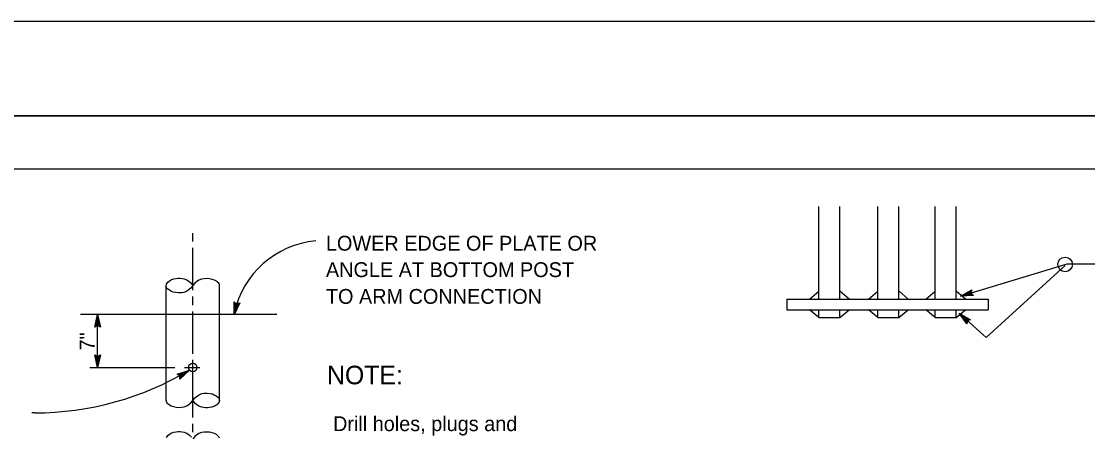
# Model space of a CAD drawing. Extents: x -894 to 866, y -476 to 714.
# Drawn here: x -571 to -68, y 518 to 714 of the extents above; entities that cross this region are included whole.
import ezdxf

# ---------------------------------------------------------------- set-up
doc = ezdxf.new("R2010")
doc.units = 0
for name, color, linetype in [('10 Sheet Format', 7, 'Continuous'), ('56 Stage 3 Anno', 7, 'Continuous'), ('57 Undefined', 7, 'Continuous'), ('60 Nongeo Data', 7, 'Continuous')]:
    doc.layers.add(name, color=color, linetype=linetype)

msp = doc.modelspace()

# ---------------------------------------------------------------- linework, layer by layer
at = {"layer": '10 Sheet Format'}
for p, q in [((-863.46, 668.96), (836.55, 668.96)), ((-813.45, 643.96), (811.55, 643.96))]:
    msp.add_line(p, q, dxfattribs=at)
for points in [[(-894.04, 713.56), (865.96, 713.56), (865.96, -476.44), (-894.04, -476.44)], [(-863.46, -431.04), (836.55, -431.04), (836.55, 668.96), (-863.46, 668.96)]]:
    msp.add_lwpolyline(points, close=True, dxfattribs=at)
at = {"layer": '56 Stage 3 Anno'}
for p, q in [((-128.11, 583.78), (-77.81, 599.04)), ((-77.81, 599.04), (-77.81, 599.04)), ((-77.81, 599.04), (-31.37, 599.04)), ((-78.67, 598.26), (-116.05, 564.42)), ((-128.11, 583.78), (-122.76, 586.8)), ((-121.98, 584.24), (-128.11, 583.78)), ((-128.11, 583.78), (-128.11, 583.78)), ((-122.29, 584.52), (-126.79, 584.18)), ((-126.78, 584.19), (-122.88, 586.38)), ((-125.47, 584.58), (-122.95, 586)), ((-122.62, 584.79), (-125.47, 584.58)), ((-124.15, 584.98), (-123.07, 585.59)), ((-122.89, 585.08), (-124.15, 584.98)), ((-122.76, 586.8), (-123.14, 585.29)), ((-123.14, 585.29), (-121.98, 584.24)), ((-122.76, 586.8), (-122.76, 586.8)), ((-121.98, 584.24), (-121.98, 584.24)), ((-470.56, 575.12), (-470.6, 581.26)), ((-470.6, 581.26), (-470.6, 581.26)), ((-470.6, 581.26), (-469.47, 580.2)), ((-467.99, 580.7), (-470.56, 575.12)), ((-470.27, 576.48), (-470.3, 580.96)), ((-468.38, 580.56), (-470.27, 576.47)), ((-469.98, 577.82), (-470, 580.71)), ((-468.78, 580.41), (-469.98, 577.82)), ((-469.69, 579.17), (-469.69, 580.41)), ((-469.16, 580.31), (-469.69, 579.17)), ((-469.47, 580.2), (-467.99, 580.7)), ((-467.99, 580.7), (-467.99, 580.7)), ((-536.4, 569.18), (-535.06, 575.18)), ((-536.4, 569.18), (-535.06, 575.18)), ((-536.04, 569.4), (-535.06, 573.8)), ((-536.04, 569.4), (-535.06, 573.8)), ((-535.06, 550.22), (-535.06, 575.18)), ((-535.06, 575.18), (-535.06, 575.18)), ((-535.06, 575.18), (-533.73, 569.18)), ((-535.06, 575.18), (-535.06, 575.18)), ((-535.06, 575.18), (-533.73, 569.18)), ((-535.05, 573.79), (-534.09, 569.42)), ((-535.05, 573.79), (-534.09, 569.42)), ((-470.56, 575.12), (-470.56, 575.12)), ((-116.05, 564.42), (-128.72, 575.77)), ((-125.14, 570.76), (-128.72, 575.77)), ((-128.72, 575.77), (-128.72, 575.77)), ((-128.72, 575.77), (-123.36, 572.75)), ((-125.07, 571.17), (-127.69, 574.84)), ((-127.68, 574.84), (-123.78, 572.64)), ((-125, 571.6), (-126.66, 573.92)), ((-126.66, 573.92), (-124.14, 572.5)), ((-535.06, 569.98), (-536.4, 569.18)), ((-535.06, 569.98), (-536.4, 569.18)), ((-536.4, 569.18), (-536.4, 569.18)), ((-536.4, 569.18), (-536.4, 569.18)), ((-535.68, 569.63), (-535.06, 572.42)), ((-535.68, 569.63), (-535.06, 572.42)), ((-535.34, 569.81), (-535.06, 571.04)), ((-535.34, 569.81), (-535.06, 571.04)), ((-535.06, 572.42), (-534.43, 569.59)), ((-535.06, 572.42), (-534.43, 569.59)), ((-535.06, 571.04), (-534.79, 569.83)), ((-535.06, 571.04), (-534.79, 569.83)), ((-533.73, 569.18), (-535.06, 569.98)), ((-533.73, 569.18), (-535.06, 569.98)), ((-533.73, 569.18), (-533.73, 569.18)), ((-533.73, 569.18), (-533.73, 569.18)), ((-124.9, 571.97), (-125.64, 573)), ((-125.64, 573), (-124.56, 572.39)), ((-124.85, 572.3), (-125.14, 570.76)), ((-125.14, 570.76), (-125.14, 570.76)), ((-123.36, 572.75), (-124.85, 572.3)), ((-123.36, 572.75), (-123.36, 572.75)), ((-535.06, 550.22), (-536.39, 556.22)), ((-536.39, 556.22), (-536.39, 556.22)), ((-536.39, 556.22), (-535.06, 555.42)), ((-535.06, 551.61), (-536.03, 555.98)), ((-535.06, 552.98), (-535.68, 555.81)), ((-535.06, 554.36), (-535.32, 555.57)), ((-535.06, 555.42), (-533.72, 556.22)), ((-533.72, 556.22), (-535.06, 550.22)), ((-534.07, 556), (-535.06, 551.6)), ((-534.43, 555.77), (-535.06, 552.98)), ((-534.78, 555.59), (-535.06, 554.36)), ((-533.72, 556.22), (-533.72, 556.22)), ((-490.18, 546.7), (-490.18, 553.81)), ((-538.67, 550.22), (-498.67, 550.22)), ((-535.06, 550.22), (-535.06, 550.22)), ((-497.55, 547.04), (-491.72, 548.97)), ((-497.19, 546.84), (-492.9, 548.26)), ((-491.72, 548.97), (-496.18, 544.75)), ((-492.91, 548.25), (-496.16, 545.18)), ((-494.13, 550.22), (-486.79, 550.22)), ((-491.72, 548.97), (-491.72, 548.97)), ((-496.18, 546.3), (-497.55, 547.04)), ((-497.55, 547.04), (-497.55, 547.04)), ((-496.8, 546.65), (-494.09, 547.55)), ((-496.47, 546.45), (-495.27, 546.84)), ((-494.09, 547.55), (-496.19, 545.56)), ((-496.18, 544.75), (-496.18, 546.3)), ((-496.18, 544.75), (-496.18, 544.75)), ((-495.27, 546.84), (-496.17, 545.99)), ((-564.69, 528.78), (-565.98, 528.78))]:
    msp.add_line(p, q, dxfattribs=at)
for points in [[(-490.18, 609.63), (-490.18, 613.63)], [(-490.18, 586.63), (-490.18, 606.63)], [(-490.18, 579.63), (-490.18, 583.63)], [(-490.18, 556.63), (-490.18, 576.63)], [(-490.18, 549.63), (-490.18, 553.63)], [(-490.18, 526.63), (-490.18, 546.63)], [(-490.18, 519.63), (-490.18, 523.63)]]:
    msp.add_lwpolyline(points, dxfattribs=at)
msp.add_circle((-78.72, 598.82), 3.45, dxfattribs=at)
for centre, radius, start, end in [((-428.22, 566.77), 43.32, 95.2416, 167.8311), ((-564.68, 670.73), 141.94, 269.9961, 300.9324)]:
    msp.add_arc(centre, radius, start, end, dxfattribs=at)
at = {"layer": '60 Nongeo Data'}
for p, q in [((-194.93, 582.48), (-194.93, 626.21)), ((-184.93, 582.48), (-184.93, 626.21)), ((-167.11, 582.48), (-167.11, 626.21)), ((-157.11, 582.48), (-157.11, 626.21)), ((-140.08, 582.48), (-140.08, 626.21)), ((-130.08, 582.48), (-130.08, 626.21)), ((-502.68, 534.63), (-502.68, 589.05)), ((-477.56, 534.47), (-477.56, 588.87)), ((-199.34, 582.5), (-194.93, 586.22)), ((-180.56, 582.52), (-184.93, 586.23)), ((-171.49, 582.48), (-167.08, 586.18)), ((-152.73, 582.48), (-157.06, 586.22)), ((-144.46, 582.48), (-140.05, 586.2)), ((-125.7, 582.48), (-130.07, 586.2)), ((-209.98, 582.48), (-114.98, 582.48)), ((-114.98, 582.48), (-114.98, 577.46)), ((-450.57, 575.18), (-543.09, 575.18)), ((-210.01, 577.48), (-114.98, 577.48)), ((-194.93, 573.8), (-199.31, 577.48)), ((-197.22, 577.47), (-197.22, 577.48)), ((-194.93, 573.8), (-194.93, 577.48)), ((-194.93, 573.8), (-184.93, 573.8)), ((-184.93, 573.8), (-184.93, 577.48)), ((-184.93, 573.8), (-180.55, 577.48)), ((-182.64, 577.47), (-182.64, 577.48)), ((-167.11, 573.8), (-171.49, 577.48)), ((-167.11, 573.8), (-167.11, 577.48)), ((-167.11, 573.8), (-157.1, 573.8)), ((-157.11, 573.74), (-157.11, 577.48)), ((-157.1, 573.8), (-152.72, 577.48)), ((-140.08, 573.8), (-144.46, 577.48)), ((-142.35, 577.47), (-142.35, 577.48)), ((-140.08, 573.8), (-140.08, 577.48)), ((-140.08, 573.8), (-130.08, 573.8)), ((-130.08, 573.8), (-125.7, 577.48)), ((-130.08, 573.8), (-130.08, 577.48)), ((-127.77, 577.47), (-127.77, 577.48))]:
    msp.add_line(p, q, dxfattribs=at)
for points in [[(-477.56, 588.87), (-477.6, 589.22), (-477.89, 589.92), (-478.42, 590.52), (-479.03, 590.97), (-479.86, 591.39), (-480.97, 591.77), (-482.26, 592.02), (-483.41, 592.12), (-484.7, 592.1), (-485.97, 591.84), (-487.22, 591.35), (-488.44, 590.6), (-489.22, 589.92), (-490.09, 588.91), (-490.92, 587.77), (-491.78, 586.96), (-493.08, 586.13), (-494.42, 585.63), (-495.33, 585.45), (-496.93, 585.41), (-498.23, 585.55), (-499.36, 585.81), (-500.25, 586.13), (-501.17, 586.62), (-501.92, 587.23), (-502.31, 587.71), (-502.56, 588.23), (-502.67, 588.88), (-502.56, 589.53), (-502.29, 590.05), (-501.97, 590.47), (-501.35, 591), (-500.58, 591.46), (-499.99, 591.71), (-499.06, 592.01), (-498.04, 592.22), (-497, 592.32), (-496.15, 592.34), (-495.11, 592.23), (-494.28, 592.03), (-493.38, 591.69), (-492.93, 591.51), (-492.35, 591.13), (-491.88, 590.8), (-491.22, 590.23), (-490.72, 589.7), (-490.38, 589.26), (-490.13, 588.89)], [(-209.98, 582.48), (-210.01, 577.48)], [(-502.68, 534.63), (-502.64, 534.28), (-502.34, 533.58), (-501.82, 532.98), (-501.2, 532.53), (-500.38, 532.11), (-499.26, 531.73), (-497.97, 531.48), (-496.83, 531.38), (-495.54, 531.4), (-494.26, 531.66), (-493.02, 532.15), (-491.8, 532.9), (-491.01, 533.58), (-490.15, 534.59), (-489.31, 535.73), (-488.46, 536.54), (-487.15, 537.37), (-485.81, 537.87), (-484.9, 538.05), (-483.31, 538.09), (-482.01, 537.95), (-480.88, 537.69), (-479.99, 537.37), (-479.06, 536.88), (-478.31, 536.27), (-477.92, 535.79), (-477.67, 535.27), (-477.57, 534.62), (-477.68, 533.97), (-477.94, 533.45), (-478.27, 533.03), (-478.88, 532.5), (-479.66, 532.04), (-480.25, 531.78), (-481.18, 531.49), (-482.2, 531.28), (-483.24, 531.18), (-484.09, 531.16), (-485.13, 531.27), (-485.95, 531.47), (-486.86, 531.81), (-487.3, 531.99), (-487.88, 532.37), (-488.35, 532.7), (-489.01, 533.27), (-489.51, 533.8), (-489.86, 534.24), (-490.11, 534.61)], [(-502.56, 517.17), (-502.29, 517.69), (-501.97, 518.1), (-501.35, 518.63), (-500.58, 519.09), (-499.99, 519.35), (-499.06, 519.65), (-498.04, 519.85), (-497, 519.96), (-496.15, 519.97), (-495.11, 519.86), (-494.28, 519.66), (-493.38, 519.33), (-492.93, 519.15), (-492.35, 518.77), (-491.88, 518.44), (-491.22, 517.86), (-490.72, 517.33)], [(-477.6, 516.86), (-477.89, 517.55), (-478.42, 518.15), (-479.03, 518.6), (-479.86, 519.02), (-480.97, 519.4), (-482.26, 519.66), (-483.41, 519.75), (-484.7, 519.73), (-485.97, 519.47), (-487.22, 518.98), (-488.44, 518.23), (-489.22, 517.56), (-490.09, 516.55)]]:
    msp.add_lwpolyline(points, dxfattribs=at)
msp.add_circle((-490.17, 550.21), 2.01, dxfattribs=at)

# ---------------------------------------------------------------- texts
at = {"layer": '57 Undefined'}
for s, height, p in [('LOWER EDGE OF PLATE OR', 7, (-427.36, 605.33)), ('ANGLE AT BOTTOM POST', 7, (-427.36, 592.86)), ('TO ARM CONNECTION', 7, (-427.36, 580.24)), ('NOTE:', 8.75, (-426.83, 542.28)), ('Drill holes, plugs and', 7, (-424, 520.17))]:
    msp.add_text(s, height=height, dxfattribs=at).set_placement(p)
msp.add_text('7"', height=7, rotation=90, dxfattribs=at).set_placement((-536.48, 558.22))

doc.saveas('drawing.dxf')
